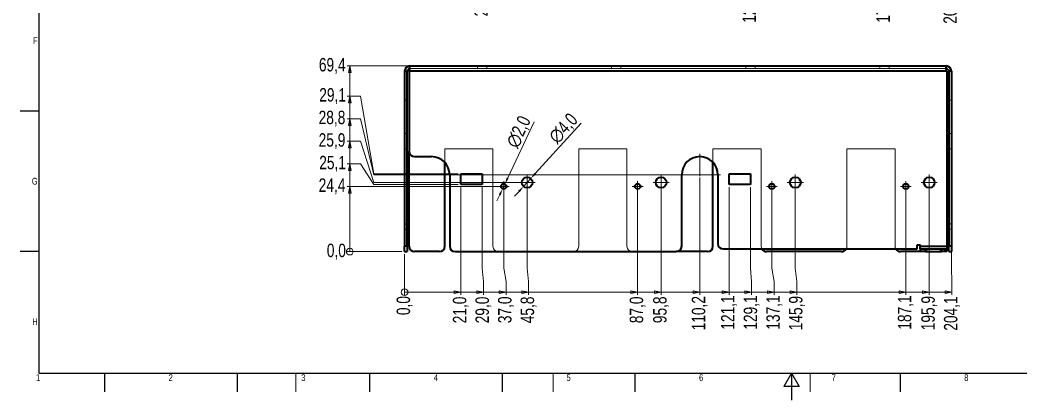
# Model space of a CAD drawing. Header units: millimetres. Extents: x 15 to 597, y -3 to 423.
# Drawn here: x 18 to 391.6, y -3 to 139 of the extents above; entities that cross this region are included whole.
import ezdxf

# ---------------------------------------------------------------- set-up
doc = ezdxf.new("R2010")
doc.units = ezdxf.units.MM
doc.layers.get('0').update_dxf_attribs({"lineweight": 25})
for name, color, linetype, lineweight in [('Arestas Tangenstes Visíveis', 7, 'Continuous', 35), ('Arestas Visíveis', 7, 'Continuous', 35), ('Legenda', 7, 'Continuous', 25)]:
    doc.layers.add(name, color=color, linetype=linetype, lineweight=lineweight)
for name, color, linetype, lineweight, true_color in [('Arestas Tangentes Invisíveis', 150, 'Continuous', 18, 0x0080ff), ('Dimensão', 98, 'Continuous', 18, 0x006400), ('Linha de Centro de Dobras', 174, 'Continuous', 18, 0x0000a0), ('Linhas Invisíveis', 151, 'Continuous', 18, 0x87c4ff), ('Marca de Centro', 174, 'Continuous', 18, 0x0000a0)]:
    doc.layers.add(name, color=color, linetype=linetype, lineweight=lineweight, true_color=true_color)
doc.styles.add('Texto_2_5 - LNLS', font='swisscl.ttf')
doc.styles.add('Texto_5_COTA', font='swisscli.ttf')
doc.dimstyles.new('PADRAO-LNLS', dxfattribs={"dimtxt": 5, "dimasz": 2.5, "dimexe": 1, "dimexo": 1, "dimgap": 0.25, "dimtad": 1, "dimdec": 1, "dimrnd": 1e-08, "dimzin": 0, "dimtxsty": 'Texto_5_COTA', "dimcen": 0.09, "dimdle": 4, "dimclrd": 98, "dimclre": 98, "dimclrt": 1, "dimadec": 1, "dimazin": 0, "dimtfac": 0.3, "dimtdec": 3, "dimtmove": 0, "dimatfit": 3, "dimfxl": 1, "dimtolj": 1, "dimtzin": 0, "dimlwd": 15, "dimlwe": 15, "dimarcsym": 0})

# ---------------------------------------------------------------- blocks, each defined once
blk = doc.blocks.new('Borders A2')
at = {"layer": 'Legenda'}
for p, q in [((25, 413), (25, 7)), ((25, 105), (18, 105)), ((25, 52.5), (18, 52.5)), ((25, 7), (587, 7)), ((49.5, 7), (49.5, 0)), ((99, 7), (99, 0)), ((148.5, 7), (148.5, 0)), ((198, 7), (198, 0)), ((247.5, 7), (247.5, 0)), ((306, 7), (303.11, 2)), ((306, 7), (306, -3)), ((306, 7), (308.89, 2)), ((346.5, 7), (346.5, 0)), ((308.89, 2), (303.11, 2))]:
    blk.add_line(p, q, dxfattribs=at)
at = {"layer": 'Linha de Centro de Dobras'}
for p, q in [((121, 7), (121, 0)), ((217, 7), (217, 0)), ((313, 7), (313, 0))]:
    blk.add_line(p, q, dxfattribs=at)
at = {"layer": 'Legenda', "color": 236, "true_color": 0x800040, "char_height": 2.5, "style": 'Texto_2_5 - LNLS'}
for s, insert, attachment_point in [('F', (24.6, 131.25), 6), ('G', (24.6, 78.75), 6), ('H', (24.6, 26.25), 6), ('1', (24.75, 6.64), 2), ('2', (74.25, 6.6), 2), ('3', (123.75, 6.6), 2), ('4', (173.25, 6.64), 2), ('5', (222.75, 6.64), 2), ('6', (272.25, 6.6), 2), ('7', (321.75, 6.64), 2), ('8', (371.25, 6.6), 2)]:
    blk.add_mtext(s, dxfattribs=dict(at, insert=insert, attachment_point=attachment_point))
blk = doc.blocks.new('*D36')
at = {"layer": 'Defpoints', "color": 0, "linetype": 'Continuous', "transparency": 16777216}
for p in [(198.12, 75.91), (198.98, 77.72)]:
    blk.add_point(p, dxfattribs=at)
at = {"layer": 'Dimensão', "color": 98, "linetype": 'Continuous', "lineweight": 15, "true_color": 0x006400, "transparency": 16777216}
for p, q in [((200.04, 79.98), (209.97, 100.99)), ((198.12, 75.91), (198.98, 77.72)), ((197.05, 73.65), (195.99, 71.39))]:
    blk.add_line(p, q, dxfattribs=at)
at = {"layer": 'Dimensão', "color": 98, "linetype": 'Continuous', "true_color": 0x006400, "transparency": 16777216}
for points in [[(199.67, 80.16), (200.42, 79.8), (198.98, 77.72)], [(196.68, 73.83), (197.43, 73.47), (198.12, 75.91)]]:
    blk.add_solid(points, dxfattribs=at)
at = {"layer": 'Dimensão', "color": 1, "linetype": 'Continuous', "lineweight": 18, "transparency": 16777216, "insert": (204.38, 97.06), "char_height": 5, "attachment_point": 5, "rotation": 64.7113, "style": 'Texto_5_COTA'}
blk.add_mtext('\\A1;∅2,0', dxfattribs=at)
blk = doc.blocks.new('*D37')
at = {"layer": 'Defpoints', "color": 0, "linetype": 'Continuous', "transparency": 16777216}
for p in [(208.65, 79.77), (205.95, 76.81)]:
    blk.add_point(p, dxfattribs=at)
at = {"layer": 'Dimensão', "color": 98, "linetype": 'Continuous', "lineweight": 15, "true_color": 0x006400, "transparency": 16777216}
for p, q in [((210.33, 81.62), (227.5, 100.43)), ((205.95, 76.81), (208.65, 79.77)), ((204.27, 74.97), (202.58, 73.12))]:
    blk.add_line(p, q, dxfattribs=at)
at = {"layer": 'Dimensão', "color": 98, "linetype": 'Continuous', "true_color": 0x006400, "transparency": 16777216}
for points in [[(210.02, 81.9), (210.64, 81.33), (208.65, 79.77)], [(203.96, 75.25), (204.57, 74.69), (205.95, 76.81)]]:
    blk.add_solid(points, dxfattribs=at)
at = {"layer": 'Dimensão', "color": 1, "linetype": 'Continuous', "lineweight": 18, "transparency": 16777216, "insert": (221, 98.31), "char_height": 5, "attachment_point": 5, "rotation": 47.6153, "style": 'Texto_5_COTA'}
blk.add_mtext('\\A1;∅4,0', dxfattribs=at)
blk = doc.blocks.new('*D39')
at = {"layer": 'Defpoints', "color": 0, "linetype": 'Continuous', "transparency": 16777216}
for p in [(190.55, 216.76), (161.55, 166.47), (190.55, 150.99)]:
    blk.add_point(p, dxfattribs=at)
at = {"layer": 'Dimensão', "color": 98, "linetype": 'Continuous', "lineweight": 15, "true_color": 0x006400, "transparency": 16777216}
blk.add_line((190.55, 215.76), (190.55, 150.99), dxfattribs=at)
at = {"layer": 'Dimensão', "color": 1, "linetype": 'Continuous', "lineweight": 18, "transparency": 16777216, "insert": (190.55, 145.35), "char_height": 5, "attachment_point": 5, "rotation": 90, "style": 'Texto_5_COTA'}
blk.add_mtext('\\A1;29,0', dxfattribs=at)
blk = doc.blocks.new('*D41')
at = {"layer": 'Defpoints', "color": 0, "linetype": 'Continuous', "transparency": 16777216}
for p in [(290.65, 216.76), (161.55, 166.47), (290.65, 150.99)]:
    blk.add_point(p, dxfattribs=at)
at = {"layer": 'Dimensão', "color": 98, "linetype": 'Continuous', "lineweight": 15, "true_color": 0x006400, "transparency": 16777216}
blk.add_line((290.65, 215.76), (290.65, 150.99), dxfattribs=at)
at = {"layer": 'Dimensão', "color": 1, "linetype": 'Continuous', "lineweight": 18, "transparency": 16777216, "insert": (290.65, 144.39), "char_height": 5, "attachment_point": 5, "rotation": 90, "style": 'Texto_5_COTA'}
blk.add_mtext('\\A1;129,1', dxfattribs=at)
blk = doc.blocks.new('*D42')
at = {"layer": 'Defpoints', "color": 0, "linetype": 'Continuous', "transparency": 16777216}
for p in [(340.65, 216.76), (161.55, 166.47), (340.65, 150.99)]:
    blk.add_point(p, dxfattribs=at)
at = {"layer": 'Dimensão', "color": 98, "linetype": 'Continuous', "lineweight": 15, "true_color": 0x006400, "transparency": 16777216}
blk.add_line((340.65, 215.76), (340.65, 150.99), dxfattribs=at)
at = {"layer": 'Dimensão', "color": 1, "linetype": 'Continuous', "lineweight": 18, "transparency": 16777216, "insert": (340.65, 144.39), "char_height": 5, "attachment_point": 5, "rotation": 90, "style": 'Texto_5_COTA'}
blk.add_mtext('\\A1;179,1', dxfattribs=at)
blk = doc.blocks.new('*D43')
at = {"layer": 'Defpoints', "color": 0, "linetype": 'Continuous', "transparency": 16777216}
for p in [(161.55, 166.47), (365.65, 166.47), (365.65, 150.99)]:
    blk.add_point(p, dxfattribs=at)
at = {"layer": 'Dimensão', "color": 98, "linetype": 'Continuous', "lineweight": 15, "true_color": 0x006400, "transparency": 16777216}
blk.add_line((365.65, 165.47), (365.65, 150.99), dxfattribs=at)
at = {"layer": 'Dimensão', "color": 1, "linetype": 'Continuous', "lineweight": 18, "transparency": 16777216, "insert": (365.65, 144.02), "char_height": 5, "attachment_point": 5, "rotation": 90, "style": 'Texto_5_COTA'}
blk.add_mtext('\\A1;204,1', dxfattribs=at)
blk = doc.blocks.new('*D49')
at = {"layer": 'Defpoints', "color": 0, "linetype": 'Continuous', "transparency": 16777216}
for p in [(161.55, 52.44), (161.55, 52.44), (161.55, 36.29)]:
    blk.add_point(p, dxfattribs=at)
at = {"layer": 'Dimensão', "color": 98, "linetype": 'Continuous', "lineweight": 15, "true_color": 0x006400, "transparency": 16777216}
blk.add_line((161.55, 51.44), (161.55, 36.29), dxfattribs=at)
at = {"layer": 'Dimensão', "color": 1, "linetype": 'Continuous', "lineweight": 18, "transparency": 16777216, "insert": (161.55, 32.29), "char_height": 5, "attachment_point": 5, "rotation": 90, "style": 'Texto_5_COTA'}
blk.add_mtext('\\A1;0,0', dxfattribs=at)
blk = doc.blocks.new('*D50')
at = {"layer": 'Defpoints', "color": 0, "linetype": 'Continuous', "transparency": 16777216}
for p in [(182.55, 77.54), (161.55, 52.44), (182.55, 36.29)]:
    blk.add_point(p, dxfattribs=at)
at = {"layer": 'Dimensão', "color": 98, "linetype": 'Continuous', "lineweight": 15, "true_color": 0x006400, "transparency": 16777216}
blk.add_line((182.55, 76.54), (182.55, 36.29), dxfattribs=at)
at = {"layer": 'Dimensão', "color": 1, "linetype": 'Continuous', "lineweight": 18, "transparency": 16777216, "insert": (182.55, 30.65), "char_height": 5, "attachment_point": 5, "rotation": 90, "style": 'Texto_5_COTA'}
blk.add_mtext('\\A1;21,0', dxfattribs=at)
blk = doc.blocks.new('*D51')
at = {"layer": 'Defpoints', "color": 0, "linetype": 'Continuous', "transparency": 16777216}
for p in [(190.55, 77.54), (161.55, 52.44), (190.99, 36.29)]:
    blk.add_point(p, dxfattribs=at)
at = {"layer": 'Dimensão', "color": 98, "linetype": 'Continuous', "lineweight": 15, "true_color": 0x006400, "transparency": 16777216}
for p, q in [((190.55, 76.54), (190.55, 46.29)), ((190.55, 46.29), (190.99, 41.29)), ((190.99, 41.29), (190.99, 36.29))]:
    blk.add_line(p, q, dxfattribs=at)
at = {"layer": 'Dimensão', "color": 1, "linetype": 'Continuous', "lineweight": 18, "transparency": 16777216, "insert": (190.99, 30.65), "char_height": 5, "attachment_point": 5, "rotation": 90, "style": 'Texto_5_COTA'}
blk.add_mtext('\\A1;29,0', dxfattribs=at)
blk = doc.blocks.new('*D52')
at = {"layer": 'Defpoints', "color": 0, "linetype": 'Continuous', "transparency": 16777216}
for p in [(198.55, 76.82), (161.55, 52.44), (199.41, 36.29)]:
    blk.add_point(p, dxfattribs=at)
at = {"layer": 'Dimensão', "color": 98, "linetype": 'Continuous', "lineweight": 15, "true_color": 0x006400, "transparency": 16777216}
for p, q in [((198.55, 75.82), (198.55, 46.29)), ((198.55, 46.29), (199.41, 41.29)), ((199.41, 41.29), (199.41, 36.29))]:
    blk.add_line(p, q, dxfattribs=at)
at = {"layer": 'Dimensão', "color": 1, "linetype": 'Continuous', "lineweight": 18, "transparency": 16777216, "insert": (199.41, 30.7), "char_height": 5, "attachment_point": 5, "rotation": 90, "style": 'Texto_5_COTA'}
blk.add_mtext('\\A1;37,0', dxfattribs=at)
blk = doc.blocks.new('*D53')
at = {"layer": 'Defpoints', "color": 0, "linetype": 'Continuous', "transparency": 16777216}
for p in [(207.3, 78.29), (161.55, 52.44), (207.84, 36.29)]:
    blk.add_point(p, dxfattribs=at)
at = {"layer": 'Dimensão', "color": 98, "linetype": 'Continuous', "lineweight": 15, "true_color": 0x006400, "transparency": 16777216}
for p, q in [((207.3, 77.29), (207.3, 46.29)), ((207.3, 46.29), (207.84, 41.29)), ((207.84, 41.29), (207.84, 36.29))]:
    blk.add_line(p, q, dxfattribs=at)
at = {"layer": 'Dimensão', "color": 1, "linetype": 'Continuous', "lineweight": 18, "transparency": 16777216, "insert": (207.84, 30.67), "char_height": 5, "attachment_point": 5, "rotation": 90, "style": 'Texto_5_COTA'}
blk.add_mtext('\\A1;45,8', dxfattribs=at)
blk = doc.blocks.new('*D54')
at = {"layer": 'Defpoints', "color": 0, "linetype": 'Continuous', "transparency": 16777216}
for p in [(248.55, 76.82), (161.55, 52.44), (248.55, 36.29)]:
    blk.add_point(p, dxfattribs=at)
at = {"layer": 'Dimensão', "color": 98, "linetype": 'Continuous', "lineweight": 15, "true_color": 0x006400, "transparency": 16777216}
blk.add_line((248.55, 75.82), (248.55, 36.29), dxfattribs=at)
at = {"layer": 'Dimensão', "color": 1, "linetype": 'Continuous', "lineweight": 18, "transparency": 16777216, "insert": (248.55, 30.68), "char_height": 5, "attachment_point": 5, "rotation": 90, "style": 'Texto_5_COTA'}
blk.add_mtext('\\A1;87,0', dxfattribs=at)
blk = doc.blocks.new('*D55')
at = {"layer": 'Defpoints', "color": 0, "linetype": 'Continuous', "transparency": 16777216}
for p in [(257.3, 78.29), (161.55, 52.44), (257.3, 36.29)]:
    blk.add_point(p, dxfattribs=at)
at = {"layer": 'Dimensão', "color": 98, "linetype": 'Continuous', "lineweight": 15, "true_color": 0x006400, "transparency": 16777216}
blk.add_line((257.3, 77.29), (257.3, 36.29), dxfattribs=at)
at = {"layer": 'Dimensão', "color": 1, "linetype": 'Continuous', "lineweight": 18, "transparency": 16777216, "insert": (257.3, 30.7), "char_height": 5, "attachment_point": 5, "rotation": 90, "style": 'Texto_5_COTA'}
blk.add_mtext('\\A1;95,8', dxfattribs=at)
blk = doc.blocks.new('*D56')
at = {"layer": 'Defpoints', "color": 0, "linetype": 'Continuous', "transparency": 16777216}
for p in [(282.65, 77.54), (161.55, 52.44), (282.65, 36.29)]:
    blk.add_point(p, dxfattribs=at)
at = {"layer": 'Dimensão', "color": 98, "linetype": 'Continuous', "lineweight": 15, "true_color": 0x006400, "transparency": 16777216}
blk.add_line((282.65, 76.54), (282.65, 36.29), dxfattribs=at)
at = {"layer": 'Dimensão', "color": 1, "linetype": 'Continuous', "lineweight": 18, "transparency": 16777216, "insert": (282.65, 29.69), "char_height": 5, "attachment_point": 5, "rotation": 90, "style": 'Texto_5_COTA'}
blk.add_mtext('\\A1;121,1', dxfattribs=at)
blk = doc.blocks.new('*D57')
at = {"layer": 'Defpoints', "color": 0, "linetype": 'Continuous', "transparency": 16777216}
for p in [(290.65, 77.54), (161.55, 52.44), (291.1, 36.29)]:
    blk.add_point(p, dxfattribs=at)
at = {"layer": 'Dimensão', "color": 98, "linetype": 'Continuous', "lineweight": 15, "true_color": 0x006400, "transparency": 16777216}
for p, q in [((290.65, 76.54), (290.65, 46.29)), ((290.65, 46.29), (291.1, 41.29)), ((291.1, 41.29), (291.1, 36.29))]:
    blk.add_line(p, q, dxfattribs=at)
at = {"layer": 'Dimensão', "color": 1, "linetype": 'Continuous', "lineweight": 18, "transparency": 16777216, "insert": (291.1, 29.69), "char_height": 5, "attachment_point": 5, "rotation": 90, "style": 'Texto_5_COTA'}
blk.add_mtext('\\A1;129,1', dxfattribs=at)
blk = doc.blocks.new('*D58')
at = {"layer": 'Defpoints', "color": 0, "linetype": 'Continuous', "transparency": 16777216}
for p in [(298.65, 76.82), (161.55, 52.44), (299.56, 36.29)]:
    blk.add_point(p, dxfattribs=at)
at = {"layer": 'Dimensão', "color": 98, "linetype": 'Continuous', "lineweight": 15, "true_color": 0x006400, "transparency": 16777216}
for p, q in [((298.65, 75.82), (298.65, 46.29)), ((298.65, 46.29), (299.56, 41.29)), ((299.56, 41.29), (299.56, 36.29))]:
    blk.add_line(p, q, dxfattribs=at)
at = {"layer": 'Dimensão', "color": 1, "linetype": 'Continuous', "lineweight": 18, "transparency": 16777216, "insert": (299.56, 29.69), "char_height": 5, "attachment_point": 5, "rotation": 90, "style": 'Texto_5_COTA'}
blk.add_mtext('\\A1;137,1', dxfattribs=at)
blk = doc.blocks.new('*D59')
at = {"layer": 'Defpoints', "color": 0, "linetype": 'Continuous', "transparency": 16777216}
for p in [(307.4, 78.29), (161.55, 52.44), (308.01, 36.29)]:
    blk.add_point(p, dxfattribs=at)
at = {"layer": 'Dimensão', "color": 98, "linetype": 'Continuous', "lineweight": 15, "true_color": 0x006400, "transparency": 16777216}
for p, q in [((307.4, 77.29), (307.4, 46.29)), ((307.4, 46.29), (308.01, 41.29)), ((308.01, 41.29), (308.01, 36.29))]:
    blk.add_line(p, q, dxfattribs=at)
at = {"layer": 'Dimensão', "color": 1, "linetype": 'Continuous', "lineweight": 18, "transparency": 16777216, "insert": (308.01, 29.47), "char_height": 5, "attachment_point": 5, "rotation": 90, "style": 'Texto_5_COTA'}
blk.add_mtext('\\A1;145,9', dxfattribs=at)
blk = doc.blocks.new('*D60')
at = {"layer": 'Defpoints', "color": 0, "linetype": 'Continuous', "transparency": 16777216}
for p in [(348.65, 76.82), (161.55, 52.44), (348.65, 36.29)]:
    blk.add_point(p, dxfattribs=at)
at = {"layer": 'Dimensão', "color": 98, "linetype": 'Continuous', "lineweight": 15, "true_color": 0x006400, "transparency": 16777216}
blk.add_line((348.65, 75.82), (348.65, 36.29), dxfattribs=at)
at = {"layer": 'Dimensão', "color": 1, "linetype": 'Continuous', "lineweight": 18, "transparency": 16777216, "insert": (348.65, 29.69), "char_height": 5, "attachment_point": 5, "rotation": 90, "style": 'Texto_5_COTA'}
blk.add_mtext('\\A1;187,1', dxfattribs=at)
blk = doc.blocks.new('*D61')
at = {"layer": 'Defpoints', "color": 0, "linetype": 'Continuous', "transparency": 16777216}
for p in [(357.4, 78.29), (161.55, 52.44), (357.4, 36.29)]:
    blk.add_point(p, dxfattribs=at)
at = {"layer": 'Dimensão', "color": 98, "linetype": 'Continuous', "lineweight": 15, "true_color": 0x006400, "transparency": 16777216}
blk.add_line((357.4, 77.29), (357.4, 36.29), dxfattribs=at)
at = {"layer": 'Dimensão', "color": 1, "linetype": 'Continuous', "lineweight": 18, "transparency": 16777216, "insert": (357.4, 29.47), "char_height": 5, "attachment_point": 5, "rotation": 90, "style": 'Texto_5_COTA'}
blk.add_mtext('\\A1;195,9', dxfattribs=at)
blk = doc.blocks.new('*D62')
at = {"layer": 'Defpoints', "color": 0, "linetype": 'Continuous', "transparency": 16777216}
for p in [(161.55, 52.44), (365.65, 54.44), (365.85, 36.29)]:
    blk.add_point(p, dxfattribs=at)
at = {"layer": 'Dimensão', "color": 98, "linetype": 'Continuous', "lineweight": 15, "true_color": 0x006400, "transparency": 16777216}
for p, q in [((365.65, 53.44), (365.65, 46.29)), ((365.65, 46.29), (365.85, 41.29)), ((365.85, 41.29), (365.85, 36.29))]:
    blk.add_line(p, q, dxfattribs=at)
at = {"layer": 'Dimensão', "color": 1, "linetype": 'Continuous', "lineweight": 18, "transparency": 16777216, "insert": (365.85, 29.32), "char_height": 5, "attachment_point": 5, "rotation": 90, "style": 'Texto_5_COTA'}
blk.add_mtext('\\A1;204,1', dxfattribs=at)
blk = doc.blocks.new('*D63')
at = {"layer": 'Defpoints', "color": 0, "linetype": 'Continuous', "transparency": 16777216}
for p in [(271.73, 81.19), (161.55, 52.44), (271.73, 36.29)]:
    blk.add_point(p, dxfattribs=at)
at = {"layer": 'Dimensão', "color": 98, "linetype": 'Continuous', "lineweight": 15, "true_color": 0x006400, "transparency": 16777216}
blk.add_line((271.73, 80.19), (271.73, 36.29), dxfattribs=at)
at = {"layer": 'Dimensão', "color": 1, "linetype": 'Continuous', "lineweight": 18, "transparency": 16777216, "insert": (271.73, 29.45), "char_height": 5, "attachment_point": 5, "rotation": 90, "style": 'Texto_5_COTA'}
blk.add_mtext('\\A1;110,2', dxfattribs=at)
blk = doc.blocks.new('2dTransSymbol3')
at = {"layer": 'Dimensão'}
for p, q in [((182.55, 37.29), (180.05, 37.79)), ((180.05, 37.79), (180.05, 36.79)), ((190.99, 37.29), (188.49, 37.79)), ((188.49, 37.79), (188.49, 36.79)), ((199.41, 37.29), (196.91, 37.79)), ((196.91, 37.79), (196.91, 36.79)), ((207.84, 37.29), (205.34, 37.79)), ((205.34, 37.79), (205.34, 36.79)), ((248.55, 37.29), (246.05, 37.79)), ((246.05, 37.79), (246.05, 36.79)), ((257.3, 37.29), (254.8, 37.79)), ((254.8, 37.79), (254.8, 36.79)), ((271.73, 37.29), (269.23, 37.79)), ((269.23, 37.79), (269.23, 36.79)), ((282.65, 37.29), (280.15, 37.79)), ((280.15, 37.79), (280.15, 36.79)), ((291.1, 37.29), (288.6, 37.79)), ((288.6, 37.79), (288.6, 36.79)), ((299.56, 37.29), (297.06, 37.79)), ((297.06, 37.79), (297.06, 36.79)), ((308.01, 37.29), (305.51, 37.79)), ((305.51, 37.79), (305.51, 36.79)), ((348.65, 37.29), (346.15, 37.79)), ((346.15, 37.79), (346.15, 36.79)), ((357.4, 37.29), (354.9, 37.79)), ((354.9, 37.79), (354.9, 36.79)), ((365.85, 37.29), (363.35, 37.79)), ((363.35, 37.79), (363.35, 36.79)), ((164.05, 37.29), (161.55, 37.29)), ((164.05, 37.29), (180.05, 37.29)), ((180.05, 37.29), (182.55, 37.29)), ((180.05, 36.79), (182.55, 37.29)), ((182.55, 37.29), (188.49, 37.29)), ((188.49, 37.29), (190.99, 37.29)), ((188.49, 36.79), (190.99, 37.29)), ((190.99, 37.29), (196.91, 37.29)), ((196.91, 37.29), (199.41, 37.29)), ((196.91, 36.79), (199.41, 37.29)), ((199.41, 37.29), (205.34, 37.29)), ((205.34, 37.29), (207.84, 37.29)), ((205.34, 36.79), (207.84, 37.29)), ((207.84, 37.29), (246.05, 37.29)), ((246.05, 37.29), (248.55, 37.29)), ((246.05, 36.79), (248.55, 37.29)), ((248.55, 37.29), (254.8, 37.29)), ((254.8, 37.29), (257.3, 37.29)), ((254.8, 36.79), (257.3, 37.29)), ((257.3, 37.29), (269.23, 37.29)), ((269.23, 37.29), (271.73, 37.29)), ((269.23, 36.79), (271.73, 37.29)), ((271.73, 37.29), (280.15, 37.29)), ((280.15, 37.29), (282.65, 37.29)), ((280.15, 36.79), (282.65, 37.29)), ((282.65, 37.29), (288.6, 37.29)), ((288.6, 37.29), (291.1, 37.29)), ((288.6, 36.79), (291.1, 37.29)), ((291.1, 37.29), (297.06, 37.29)), ((297.06, 37.29), (299.56, 37.29)), ((297.06, 36.79), (299.56, 37.29)), ((299.56, 37.29), (305.51, 37.29)), ((305.51, 37.29), (308.01, 37.29)), ((305.51, 36.79), (308.01, 37.29)), ((308.01, 37.29), (346.15, 37.29)), ((346.15, 37.29), (348.65, 37.29)), ((346.15, 36.79), (348.65, 37.29)), ((348.65, 37.29), (354.9, 37.29)), ((354.9, 37.29), (357.4, 37.29)), ((354.9, 36.79), (357.4, 37.29)), ((357.4, 37.29), (363.35, 37.29)), ((363.35, 37.29), (365.85, 37.29)), ((363.35, 36.79), (365.85, 37.29))]:
    blk.add_line(p, q, dxfattribs=at)
at = {"layer": 'Dimensão', "flags": 128}
for points in [[(180.05, 36.79), (182.55, 37.29), (180.05, 37.79), (180.05, 36.79)], [(188.49, 36.79), (190.99, 37.29), (188.49, 37.79), (188.49, 36.79)], [(196.91, 36.79), (199.41, 37.29), (196.91, 37.79), (196.91, 36.79)], [(205.34, 36.79), (207.84, 37.29), (205.34, 37.79), (205.34, 36.79)], [(246.05, 36.79), (248.55, 37.29), (246.05, 37.79), (246.05, 36.79)], [(254.8, 36.79), (257.3, 37.29), (254.8, 37.79), (254.8, 36.79)], [(269.23, 36.79), (271.73, 37.29), (269.23, 37.79), (269.23, 36.79)], [(280.15, 36.79), (282.65, 37.29), (280.15, 37.79), (280.15, 36.79)], [(288.6, 36.79), (291.1, 37.29), (288.6, 37.79), (288.6, 36.79)], [(297.06, 36.79), (299.56, 37.29), (297.06, 37.79), (297.06, 36.79)], [(305.51, 36.79), (308.01, 37.29), (305.51, 37.79), (305.51, 36.79)], [(346.15, 36.79), (348.65, 37.29), (346.15, 37.79), (346.15, 36.79)], [(354.9, 36.79), (357.4, 37.29), (354.9, 37.79), (354.9, 36.79)], [(363.35, 36.79), (365.85, 37.29), (363.35, 37.79), (363.35, 36.79)]]:
    blk.add_lwpolyline(points, dxfattribs=at)
at = {"layer": 'Dimensão'}
blk.add_circle((161.55, 37.29), 1.25, dxfattribs=at)
for points in [[(180.05, 36.79), (182.55, 37.29), (180.05, 37.79), (180.05, 36.79)], [(188.49, 36.79), (190.99, 37.29), (188.49, 37.79), (188.49, 36.79)], [(196.91, 36.79), (199.41, 37.29), (196.91, 37.79), (196.91, 36.79)], [(205.34, 36.79), (207.84, 37.29), (205.34, 37.79), (205.34, 36.79)], [(246.05, 36.79), (248.55, 37.29), (246.05, 37.79), (246.05, 36.79)], [(254.8, 36.79), (257.3, 37.29), (254.8, 37.79), (254.8, 36.79)], [(269.23, 36.79), (271.73, 37.29), (269.23, 37.79), (269.23, 36.79)], [(280.15, 36.79), (282.65, 37.29), (280.15, 37.79), (280.15, 36.79)], [(288.6, 36.79), (291.1, 37.29), (288.6, 37.79), (288.6, 36.79)], [(297.06, 36.79), (299.56, 37.29), (297.06, 37.79), (297.06, 36.79)], [(305.51, 36.79), (308.01, 37.29), (305.51, 37.79), (305.51, 36.79)], [(346.15, 36.79), (348.65, 37.29), (346.15, 37.79), (346.15, 36.79)], [(354.9, 36.79), (357.4, 37.29), (354.9, 37.79), (354.9, 36.79)], [(363.35, 36.79), (365.85, 37.29), (363.35, 37.79), (363.35, 36.79)]]:
    blk.add_solid(points, dxfattribs=at)
blk = doc.blocks.new('*D70')
at = {"layer": 'Defpoints', "color": 0, "linetype": 'Continuous', "transparency": 16777216}
for p in [(140.08, 52.44), (161.55, 52.44), (161.55, 52.44)]:
    blk.add_point(p, dxfattribs=at)
at = {"layer": 'Dimensão', "color": 98, "linetype": 'Continuous', "lineweight": 15, "true_color": 0x006400, "transparency": 16777216}
blk.add_line((160.55, 52.44), (140.08, 52.44), dxfattribs=at)
at = {"layer": 'Dimensão', "color": 1, "linetype": 'Continuous', "lineweight": 18, "transparency": 16777216, "insert": (136.08, 52.44), "char_height": 5, "attachment_point": 5, "style": 'Texto_5_COTA'}
blk.add_mtext('\\A1;0,0', dxfattribs=at)
blk = doc.blocks.new('*D71')
at = {"layer": 'Defpoints', "color": 0, "linetype": 'Continuous', "transparency": 16777216}
for p in [(140.08, 76.82), (198.55, 76.82), (161.55, 52.44)]:
    blk.add_point(p, dxfattribs=at)
at = {"layer": 'Dimensão', "color": 98, "linetype": 'Continuous', "lineweight": 15, "true_color": 0x006400, "transparency": 16777216}
blk.add_line((197.55, 76.82), (140.08, 76.82), dxfattribs=at)
at = {"layer": 'Dimensão', "color": 1, "linetype": 'Continuous', "lineweight": 18, "transparency": 16777216, "insert": (134.46, 76.82), "char_height": 5, "attachment_point": 5, "style": 'Texto_5_COTA'}
blk.add_mtext('\\A1;24,4', dxfattribs=at)
blk = doc.blocks.new('*D72')
at = {"layer": 'Defpoints', "color": 0, "linetype": 'Continuous', "transparency": 16777216}
for p in [(140.08, 85.27), (182.55, 77.54), (161.55, 52.44)]:
    blk.add_point(p, dxfattribs=at)
at = {"layer": 'Dimensão', "color": 98, "linetype": 'Continuous', "lineweight": 15, "true_color": 0x006400, "transparency": 16777216}
for p, q in [((145.08, 85.27), (140.08, 85.27)), ((150.08, 77.54), (145.08, 85.27)), ((181.55, 77.54), (150.08, 77.54))]:
    blk.add_line(p, q, dxfattribs=at)
at = {"layer": 'Dimensão', "color": 1, "linetype": 'Continuous', "lineweight": 18, "transparency": 16777216, "insert": (134.68, 85.27), "char_height": 5, "attachment_point": 5, "style": 'Texto_5_COTA'}
blk.add_mtext('\\A1;25,1', dxfattribs=at)
blk = doc.blocks.new('*D73')
at = {"layer": 'Defpoints', "color": 0, "linetype": 'Continuous', "transparency": 16777216}
for p in [(140.08, 93.71), (207.3, 78.29), (161.55, 52.44)]:
    blk.add_point(p, dxfattribs=at)
at = {"layer": 'Dimensão', "color": 98, "linetype": 'Continuous', "lineweight": 15, "true_color": 0x006400, "transparency": 16777216}
for p, q in [((145.08, 93.71), (140.08, 93.71)), ((150.08, 78.29), (145.08, 93.71)), ((206.3, 78.29), (150.08, 78.29))]:
    blk.add_line(p, q, dxfattribs=at)
at = {"layer": 'Dimensão', "color": 1, "linetype": 'Continuous', "lineweight": 18, "transparency": 16777216, "insert": (134.46, 93.71), "char_height": 5, "attachment_point": 5, "style": 'Texto_5_COTA'}
blk.add_mtext('\\A1;25,9', dxfattribs=at)
blk = doc.blocks.new('*D74')
at = {"layer": 'Defpoints', "color": 0, "linetype": 'Continuous', "transparency": 16777216}
for p in [(140.08, 110.57), (182.55, 81.54), (161.55, 52.44)]:
    blk.add_point(p, dxfattribs=at)
at = {"layer": 'Dimensão', "color": 98, "linetype": 'Continuous', "lineweight": 15, "true_color": 0x006400, "transparency": 16777216}
for p, q in [((145.08, 110.57), (140.08, 110.57)), ((150.08, 81.54), (145.08, 110.57)), ((181.55, 81.54), (150.08, 81.54))]:
    blk.add_line(p, q, dxfattribs=at)
at = {"layer": 'Dimensão', "color": 1, "linetype": 'Continuous', "lineweight": 18, "transparency": 16777216, "insert": (134.68, 110.57), "char_height": 5, "attachment_point": 5, "style": 'Texto_5_COTA'}
blk.add_mtext('\\A1;29,1', dxfattribs=at)
blk = doc.blocks.new('*D75')
at = {"layer": 'Defpoints', "color": 0, "linetype": 'Continuous', "transparency": 16777216}
for p in [(140.08, 102.13), (271.73, 81.19), (161.55, 52.44)]:
    blk.add_point(p, dxfattribs=at)
at = {"layer": 'Dimensão', "color": 98, "linetype": 'Continuous', "lineweight": 15, "true_color": 0x006400, "transparency": 16777216}
for p, q in [((145.08, 102.13), (140.08, 102.13)), ((150.08, 81.19), (145.08, 102.13)), ((270.73, 81.19), (150.08, 81.19))]:
    blk.add_line(p, q, dxfattribs=at)
at = {"layer": 'Dimensão', "color": 1, "linetype": 'Continuous', "lineweight": 18, "transparency": 16777216, "insert": (134.45, 102.13), "char_height": 5, "attachment_point": 5, "style": 'Texto_5_COTA'}
blk.add_mtext('\\A1;28,8', dxfattribs=at)
blk = doc.blocks.new('*D76')
at = {"layer": 'Defpoints', "color": 0, "linetype": 'Continuous', "transparency": 16777216}
for p in [(140.08, 121.84), (163.55, 121.84), (161.55, 52.44)]:
    blk.add_point(p, dxfattribs=at)
at = {"layer": 'Dimensão', "color": 98, "linetype": 'Continuous', "lineweight": 15, "true_color": 0x006400, "transparency": 16777216}
blk.add_line((162.55, 121.84), (140.08, 121.84), dxfattribs=at)
at = {"layer": 'Dimensão', "color": 1, "linetype": 'Continuous', "lineweight": 18, "transparency": 16777216, "insert": (134.54, 121.84), "char_height": 5, "attachment_point": 5, "style": 'Texto_5_COTA'}
blk.add_mtext('\\A1;69,4', dxfattribs=at)
blk = doc.blocks.new('2dTransSymbol4')
at = {"layer": 'Dimensão'}
for p, q in [((141.08, 121.84), (140.58, 119.34)), ((141.08, 119.34), (141.08, 121.84)), ((141.58, 119.34), (141.08, 121.84)), ((140.58, 119.34), (141.58, 119.34)), ((141.08, 110.57), (141.08, 119.34)), ((141.08, 110.57), (140.58, 108.07)), ((141.08, 108.07), (141.08, 110.57)), ((141.58, 108.07), (141.08, 110.57)), ((140.58, 108.07), (141.58, 108.07)), ((141.08, 102.13), (141.08, 108.07)), ((141.08, 102.13), (140.58, 99.63)), ((141.08, 99.63), (141.08, 102.13)), ((141.58, 99.63), (141.08, 102.13)), ((140.58, 99.63), (141.58, 99.63)), ((141.08, 93.71), (141.08, 99.63)), ((141.08, 93.71), (140.58, 91.21)), ((141.08, 91.21), (141.08, 93.71)), ((141.58, 91.21), (141.08, 93.71)), ((140.58, 91.21), (141.58, 91.21)), ((141.08, 85.27), (141.08, 91.21)), ((141.08, 85.27), (140.58, 82.77)), ((140.58, 82.77), (141.58, 82.77)), ((141.08, 82.77), (141.08, 85.27)), ((141.58, 82.77), (141.08, 85.27)), ((141.08, 76.82), (141.08, 82.77)), ((141.08, 76.82), (140.58, 74.32)), ((141.08, 74.32), (141.08, 76.82)), ((141.58, 74.32), (141.08, 76.82)), ((140.58, 74.32), (141.58, 74.32)), ((141.08, 54.94), (141.08, 74.32)), ((141.08, 54.94), (141.08, 52.44))]:
    blk.add_line(p, q, dxfattribs=at)
at = {"layer": 'Dimensão', "flags": 128}
for points in [[(141.58, 119.34), (141.08, 121.84), (140.58, 119.34), (141.58, 119.34)], [(141.58, 108.07), (141.08, 110.57), (140.58, 108.07), (141.58, 108.07)], [(141.58, 99.63), (141.08, 102.13), (140.58, 99.63), (141.58, 99.63)], [(141.58, 91.21), (141.08, 93.71), (140.58, 91.21), (141.58, 91.21)], [(141.58, 82.77), (141.08, 85.27), (140.58, 82.77), (141.58, 82.77)], [(141.58, 74.32), (141.08, 76.82), (140.58, 74.32), (141.58, 74.32)]]:
    blk.add_lwpolyline(points, dxfattribs=at)
at = {"layer": 'Dimensão'}
blk.add_circle((141.08, 52.44), 1.25, dxfattribs=at)
for points in [[(141.58, 119.34), (141.08, 121.84), (140.58, 119.34), (141.58, 119.34)], [(141.58, 108.07), (141.08, 110.57), (140.58, 108.07), (141.58, 108.07)], [(141.58, 99.63), (141.08, 102.13), (140.58, 99.63), (141.58, 99.63)], [(141.58, 91.21), (141.08, 93.71), (140.58, 91.21), (141.58, 91.21)], [(141.58, 82.77), (141.08, 85.27), (140.58, 82.77), (141.58, 82.77)], [(141.58, 74.32), (141.08, 76.82), (140.58, 74.32), (141.58, 74.32)]]:
    blk.add_solid(points, dxfattribs=at)

msp = doc.modelspace()

# ---------------------------------------------------------------- linework, layer by layer
at = {"layer": 'Arestas Tangenstes Visíveis'}
for p, q in [((363.649, 119.841), (163.549, 119.841)), ((162.549, 54.441), (161.549, 54.441)), ((353.942, 54.441), (363.942, 54.441)), ((355.942, 52.441), (355.942, 53.441)), ((361.942, 53.441), (361.942, 52.441)), ((365.649, 54.441), (364.649, 54.441))]:
    msp.add_line(p, q, dxfattribs=at)
at = {"layer": 'Arestas Tangentes Invisíveis'}
for p, q in [((162.549, 96.59), (161.549, 96.59)), ((365.649, 96.59), (364.649, 96.59)), ((162.549, 62.841), (161.549, 62.841)), ((365.649, 62.841), (364.649, 62.841))]:
    msp.add_line(p, q, dxfattribs=at)
at = {"layer": 'Arestas Visíveis'}
for p, q in [((161.549, 119.841), (161.549, 54.441)), ((161.549, 119.841), (162.549, 119.841)), ((162.549, 54.441), (162.549, 119.841)), ((163.549, 119.841), (163.256, 119.841)), ((163.256, 119.841), (163.256, 89.941)), ((163.549, 119.841), (163.549, 121.841)), ((163.549, 121.841), (363.649, 121.841)), ((363.649, 119.841), (363.649, 121.841)), ((363.649, 119.841), (363.942, 119.841)), ((363.942, 119.841), (363.942, 54.441)), ((365.649, 119.841), (364.649, 119.841)), ((364.649, 119.841), (364.649, 54.441)), ((365.649, 119.841), (365.649, 54.441)), ((163.256, 54.441), (163.256, 89.941)), ((165.256, 87.941), (171.629, 87.941)), ((176.549, 54.441), (176.549, 85.813)), ((276.649, 54.441), (276.649, 85.813)), ((178.379, 81.191), (178.379, 54.441)), ((182.549, 77.535), (182.549, 81.535)), ((182.549, 81.535), (190.549, 81.535)), ((190.549, 81.535), (190.549, 77.535)), ((264.979, 54.441), (264.979, 81.191)), ((278.479, 81.191), (278.479, 55.441)), ((282.649, 77.535), (282.649, 81.535)), ((282.649, 81.535), (290.649, 81.535)), ((290.649, 81.535), (290.649, 77.535)), ((190.549, 77.535), (182.549, 77.535)), ((290.649, 77.535), (282.649, 77.535)), ((161.549, 52.441), (161.549, 54.441)), ((161.549, 52.441), (162.549, 52.441)), ((162.549, 54.441), (162.549, 52.441)), ((174.549, 52.441), (165.256, 52.441)), ((180.379, 52.441), (262.979, 52.441)), ((274.649, 52.441), (262.979, 52.441)), ((280.479, 53.441), (352.942, 53.441)), ((324.649, 52.441), (296.649, 52.441)), ((353.942, 52.441), (346.649, 52.441)), ((352.942, 53.441), (352.942, 54.941)), ((352.942, 54.941), (353.942, 54.941)), ((353.942, 54.941), (353.942, 54.441)), ((353.942, 53.441), (353.942, 54.441)), ((353.942, 53.441), (355.942, 53.441)), ((353.942, 53.441), (353.942, 52.441)), ((355.942, 52.441), (353.942, 52.441)), ((355.942, 53.441), (361.942, 53.441)), ((355.942, 52.441), (361.942, 52.441)), ((361.942, 53.441), (363.942, 53.441)), ((363.942, 52.441), (361.942, 52.441)), ((363.942, 54.441), (363.942, 53.441)), ((363.942, 52.441), (363.942, 53.441)), ((364.649, 52.441), (364.649, 54.441)), ((364.649, 52.441), (365.649, 52.441)), ((365.649, 54.441), (365.649, 52.441))]:
    msp.add_line(p, q, dxfattribs=at)
for centre, radius in [((207.299, 78.291), 2), ((257.299, 78.291), 2), ((307.399, 78.291), 2), ((357.399, 78.291), 2), ((198.549, 76.816), 1), ((248.549, 76.816), 1), ((298.649, 76.816), 1), ((348.649, 76.816), 1)]:
    msp.add_circle(centre, radius, dxfattribs=at)
for centre, radius, start, end in [((163.549, 119.841), 2, 90, 180), ((163.549, 119.841), 1, 90, 180), ((363.649, 119.841), 2, 0, 90), ((363.649, 119.841), 1, 0, 90), ((165.256, 89.941), 2, 180, 270), ((171.629, 81.191), 6.75, 0, 90), ((271.729, 81.191), 6.75, 0, 180), ((165.256, 54.441), 2, 180, 270), ((174.549, 54.441), 2, 270, 0), ((180.379, 54.441), 2, 180, 270), ((262.979, 54.441), 2, 270, 0), ((274.649, 54.441), 2, 270, 0), ((280.479, 55.441), 2, 180, 270), ((296.649, 54.441), 2, 210, 270), ((324.649, 54.441), 2, 270, 330), ((346.649, 54.441), 2, 210, 270)]:
    msp.add_arc(centre, radius, start, end, dxfattribs=at)
at = {"layer": 'Linhas Invisíveis'}
for p, q in [((363.649, 120.841), (163.549, 120.841)), ((188.799, 120.841), (188.799, 121.841)), ((192.299, 120.841), (192.299, 121.841)), ((238.799, 120.841), (238.799, 121.841)), ((242.299, 120.841), (242.299, 121.841)), ((288.899, 120.841), (288.899, 121.841)), ((292.399, 120.841), (292.399, 121.841)), ((338.899, 120.841), (338.899, 121.841)), ((342.399, 120.841), (342.399, 121.841)), ((162.549, 109.09), (161.549, 109.09)), ((365.649, 109.09), (364.649, 109.09)), ((162.549, 90.841), (161.549, 90.841)), ((176.549, 85.813), (176.549, 90.841)), ((176.549, 90.841), (194.549, 90.841)), ((194.549, 90.841), (194.549, 54.441)), ((226.549, 54.441), (226.549, 90.841)), ((226.549, 90.841), (244.549, 90.841)), ((244.549, 90.841), (244.549, 54.441)), ((276.649, 85.813), (276.649, 90.841)), ((276.649, 90.841), (294.649, 90.841)), ((294.649, 90.841), (294.649, 54.441)), ((326.649, 54.441), (326.649, 90.841)), ((326.649, 90.841), (344.649, 90.841)), ((344.649, 90.841), (344.649, 54.441)), ((365.649, 90.841), (364.649, 90.841)), ((161.549, 60.841), (162.549, 60.841)), ((364.649, 60.841), (365.649, 60.841)), ((356.442, 53.441), (356.442, 52.441)), ((361.442, 53.441), (361.442, 52.441))]:
    msp.add_line(p, q, dxfattribs=at)
for centre, start, end in [((196.549, 54.441), 180, 270), ((224.549, 54.441), 270, 0), ((246.549, 54.441), 180, 270), ((296.649, 54.441), 180, 210), ((324.649, 54.441), 330, 0), ((346.649, 54.441), 180, 210), ((361.942, 54.441), 270, 0)]:
    msp.add_arc(centre, 2, start, end, dxfattribs=at)
at = {"layer": 'Marca de Centro', "linetype": 'Continuous'}
for p, q in [((271.729, 88.941), (271.729, 80.691)), ((198.549, 78.816), (198.549, 74.816)), ((207.299, 81.291), (207.299, 75.291)), ((248.549, 78.816), (248.549, 74.816)), ((257.299, 81.291), (257.299, 75.291)), ((279.479, 81.191), (263.979, 81.191)), ((298.649, 78.816), (298.649, 74.816)), ((307.399, 81.291), (307.399, 75.291)), ((348.649, 78.816), (348.649, 74.816)), ((357.399, 81.291), (357.399, 75.291)), ((200.549, 76.816), (196.549, 76.816)), ((210.299, 78.291), (204.299, 78.291)), ((250.549, 76.816), (246.549, 76.816)), ((260.299, 78.291), (254.299, 78.291)), ((300.649, 76.816), (296.649, 76.816)), ((310.399, 78.291), (304.399, 78.291)), ((350.649, 76.816), (346.649, 76.816)), ((360.399, 78.291), (354.399, 78.291))]:
    msp.add_line(p, q, dxfattribs=at)

# ---------------------------------------------------------------- block references
msp.add_blockref('Borders A2', (0, 0))
at = {"layer": 'Dimensão'}
for name in ['2dTransSymbol4', '2dTransSymbol3']:
    msp.add_blockref(name, (0, 0), dxfattribs=at)

# ---------------------------------------------------------------- dimensions: what is measured, and where the dimension line sits
at = {"layer": 'Dimensão', "color": 98, "linetype": 'Continuous', "lineweight": 18, "true_color": 0x006400}
for feature_location, offset, dtype, origin, picture, middle in [((190.549, 216.759), (0, -65.767), 1, (161.549, 166.466), '*D39', (190.549, 145.348)), ((290.649, 216.759), (0, -65.767), 1, (161.549, 166.466), '*D41', (290.649, 144.395)), ((340.649, 216.759), (0, -65.767), 1, (161.549, 166.466), '*D42', (340.649, 144.395)), ((365.649, 166.466), (0, -15.474), 1, (161.549, 166.466), '*D43', (365.649, 144.023)), ((163.549, 121.841), (-23.468, 0), 0, (161.549, 52.441), '*D76', (134.544, 121.841)), ((182.549, 81.535), (-42.469, 29.036), 0, (161.549, 52.441), '*D74', (134.678, 110.571)), ((271.729276802, 81.191328838), (-131.6485855, 20.939218327), 0, (161.549170021, 52.441328838), '*D75', (134.450612486, 102.130547166)), ((207.299276802, 78.291328838), (-67.2185855, 15.416201735), 0, (161.549170021, 52.441328838), '*D73', (134.460442106, 93.707530573)), ((182.549, 77.535), (-42.469, 7.735), 0, (161.549, 52.441), '*D72', (134.678, 85.271)), ((198.549, 76.816), (-58.469, 0), 0, (161.549, 52.441), '*D71', (134.457, 76.816)), ((271.729, 81.191), (0, -44.902), 1, (161.549, 52.441), '*D63', (271.729, 29.446)), ((207.2993, 78.2913), (0.5426, -42.0018), 1, (161.5492, 52.4413), '*D53', (207.8419, 30.666)), ((257.2993, 78.2913), (0, -42.0018), 1, (161.5492, 52.4413), '*D55', (257.2993, 30.6971)), ((307.3993, 78.2913), (0.6133, -42.0018), 1, (161.5492, 52.4413), '*D59', (308.0126, 29.475)), ((357.3993, 78.2913), (0, -42.0018), 1, (161.5492, 52.4413), '*D61', (357.3993, 29.475)), ((182.549, 77.535), (0, -41.246), 1, (161.549, 52.441), '*D50', (182.549, 30.646)), ((190.549, 77.535), (0.437, -41.246), 1, (161.549, 52.441), '*D51', (190.986, 30.646)), ((282.649, 77.535), (0, -41.246), 1, (161.549, 52.441), '*D56', (282.649, 29.693)), ((290.649, 77.535), (0.454, -41.246), 1, (161.549, 52.441), '*D57', (291.104, 29.693)), ((198.549, 76.816), (0.856, -40.527), 1, (161.549, 52.441), '*D52', (199.405, 30.697)), ((248.549, 76.816), (0, -40.527), 1, (161.549, 52.441), '*D54', (248.549, 30.679)), ((298.649, 76.816), (0.909, -40.527), 1, (161.549, 52.441), '*D58', (299.558, 29.693)), ((348.649, 76.816), (0, -40.527), 1, (161.549, 52.441), '*D60', (348.649, 29.693)), ((161.549170021, 52.441328838), (-21.468478719, 0), 0, (161.549170021, 52.441328838), '*D70', (136.080691177, 52.441328838)), ((161.549170021, 52.441328838), (0, -16.151790712), 1, (161.549170021, 52.441328838), '*D49', (161.549170021, 32.289538001)), ((365.649, 54.441), (0.205, -18.152), 1, (161.549, 52.441), '*D62', (365.854, 29.321))]:
    dim = msp.add_ordinate_dim(feature_location=feature_location, offset=offset, dtype=dtype, origin=origin, dimstyle='PADRAO-LNLS', override={"dimgap": 0.25, "dimtad": 0, "dimdec": 1, "dimtol": 0, "dimlim": 0, "dimtp": 0, "dimtm": 0, "dimtdec": 3}, dxfattribs=at)
    dim.commit()
    dim.dimension.update_dxf_attribs({"geometry": picture, "text_midpoint": middle})
for p1, p2, picture, middle in [((198.122, 75.912), (198.976, 77.72), '*D36', (207.431, 95.616)), ((205.951, 76.814), (208.647, 79.769), '*D37', (223.491, 96.033))]:
    dim = msp.add_diameter_dim_2p(p1=p1, p2=p2, dimstyle='PADRAO-LNLS', override={"dimgap": 0.25, "dimdec": 1, "dimlfac": 1, "dimtol": 0, "dimlim": 0, "dimtp": 0, "dimtm": 0, "dimtdec": 3, "dimatfit": 2}, dxfattribs=at)
    dim.commit()
    dim.dimension.update_dxf_attribs({"geometry": picture, "text_midpoint": middle, "dimtype": 163})

doc.saveas('drawing.dxf')
